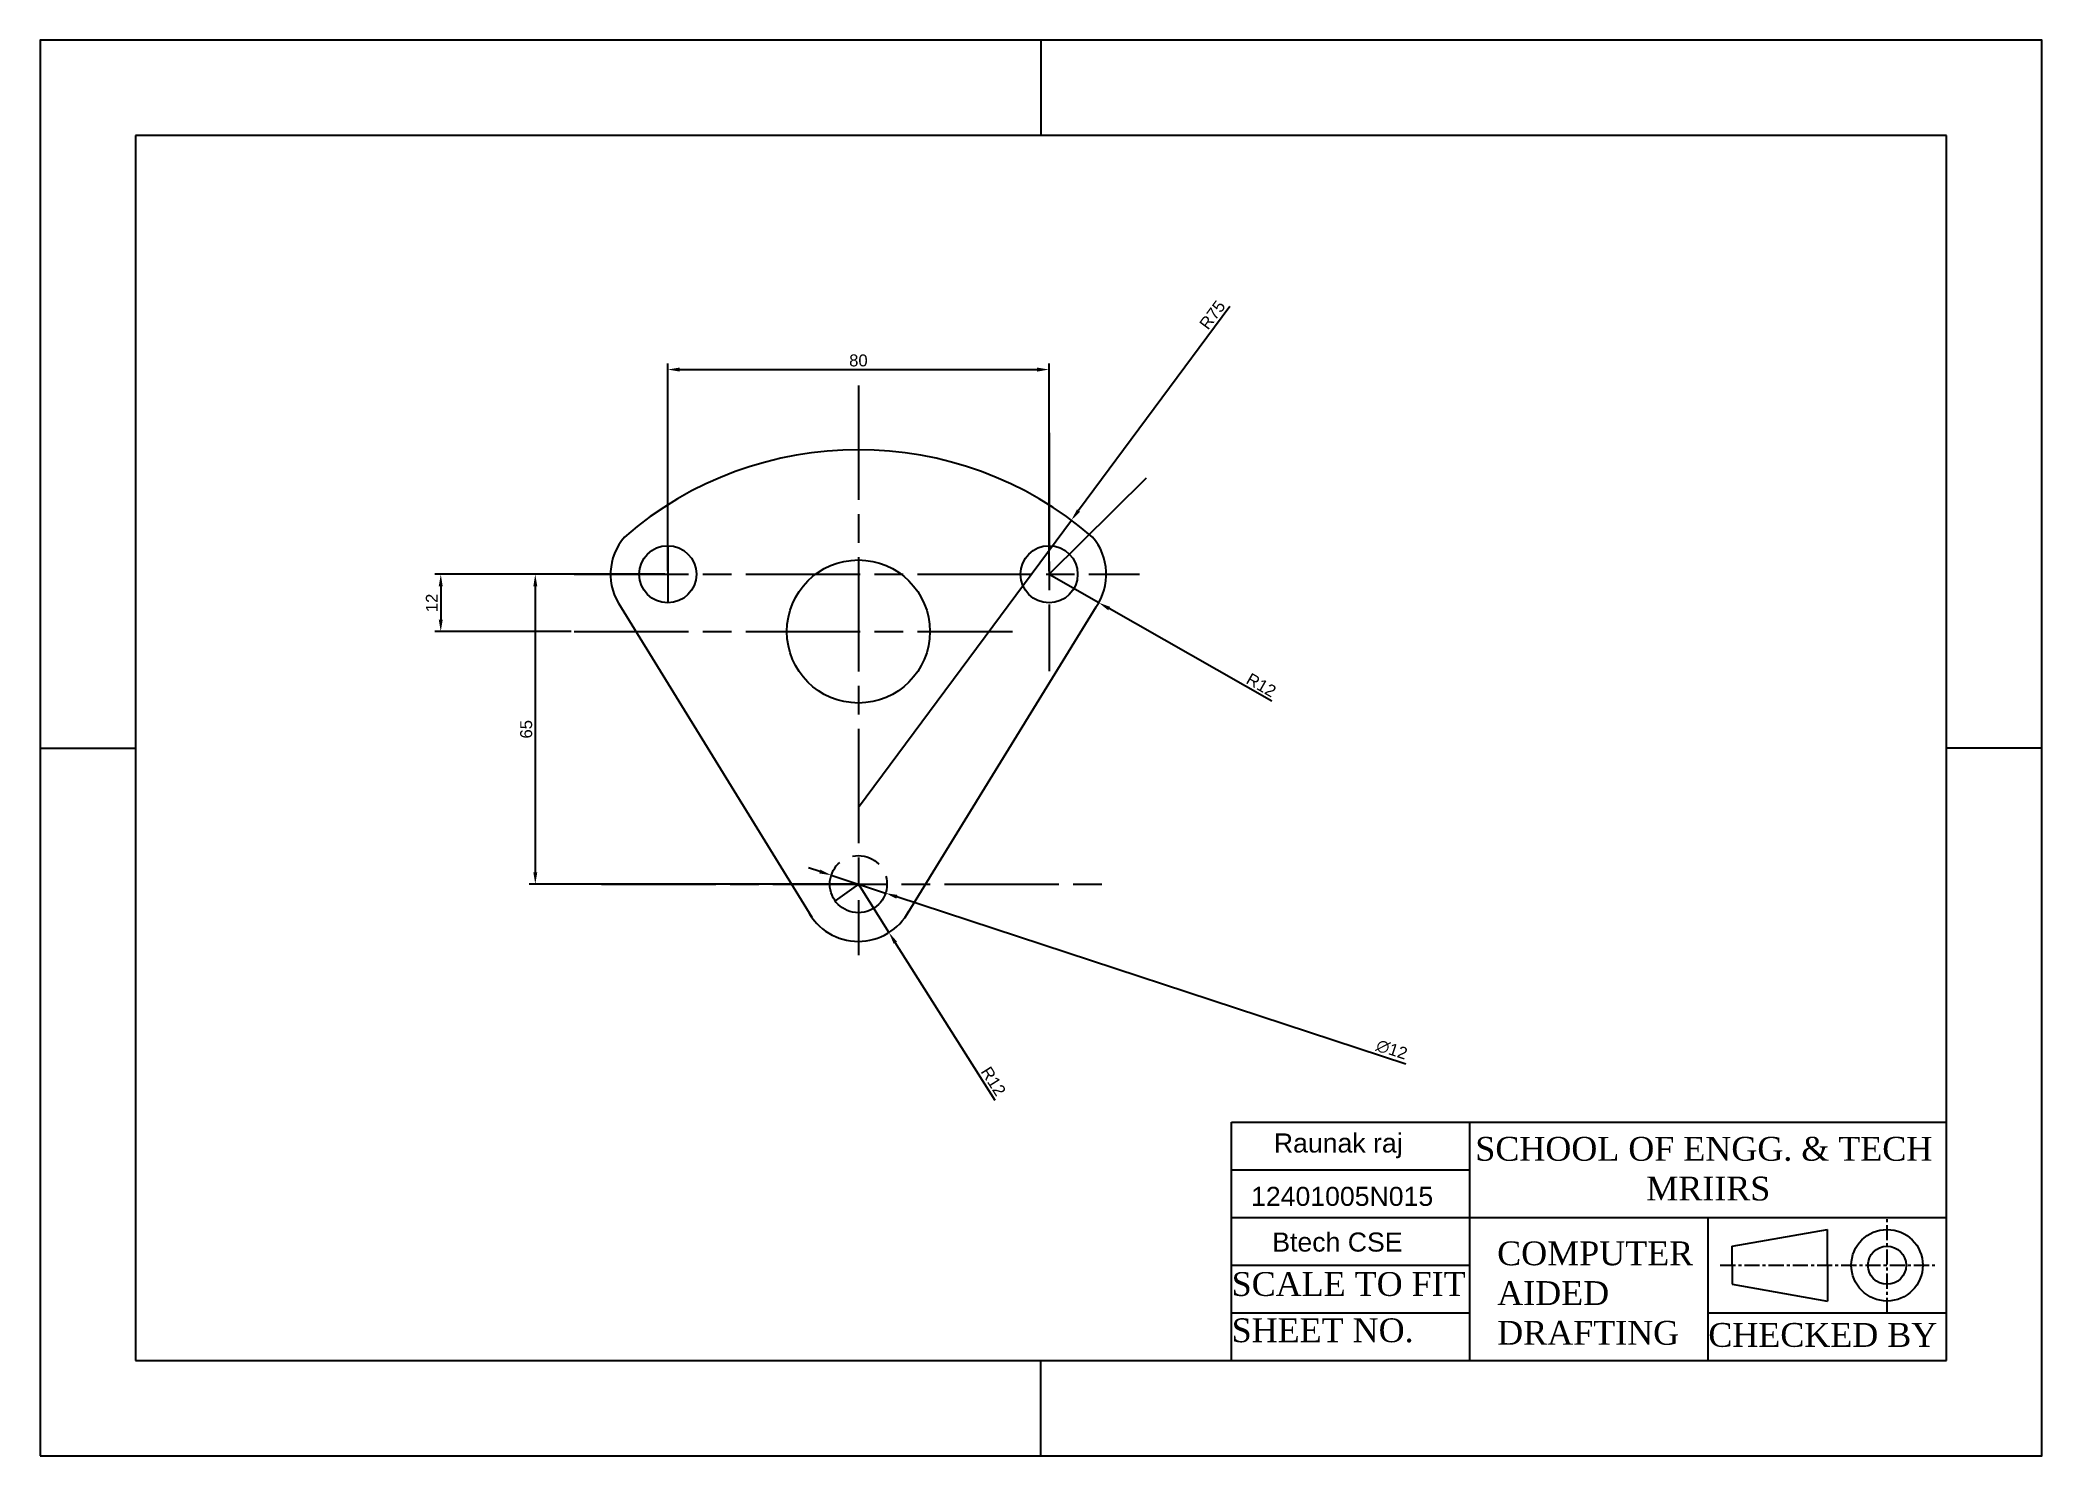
# Model space of a CAD drawing. Header units: millimetres. Extents: x 16 to 436, y -31 to 266.
import ezdxf

# ---------------------------------------------------------------- set-up
doc = ezdxf.new("R2010")
doc.units = ezdxf.units.MM
doc.linetypes.add('ACAD_ISO08W100', pattern=[36, 24, -3, 6, -3])
doc.linetypes.add('CENTER', pattern=[50.8, 31.75, -6.35, 6.35, -6.35])
doc.styles.add('ISO Proportional', font='arial.ttf')
doc.styles.get("Standard").update_dxf_attribs({"font": 'arial.ttf'})
doc.dimstyles.new('ISO-25', dxfattribs={"dimtxt": 2.5, "dimasz": 2.5, "dimexe": 1.25, "dimexo": 0.625, "dimtad": 1, "dimtxsty": 'Standard', "dimcen": 2.5, "dimadec": 0, "dimazin": 0, "dimtfac": 1, "dimtmove": 0, "dimatfit": 3, "dimfxl": 1, "dimarcsym": 0})

# ---------------------------------------------------------------- blocks, each defined once
blk = doc.blocks.new('*D2')
at = {"color": 0, "linetype": 'Continuous', "lineweight": -2, "transparency": 16777216}
for p, q in [((147.2, 154.81), (147.2, 198.38)), ((227.2, 154.81), (227.2, 198.38)), ((149.7, 197.13), (224.7, 197.13))]:
    blk.add_line(p, q, dxfattribs=at)
at = {"color": 0, "linetype": 'Continuous', "transparency": 16777216}
for points in [[(149.7, 197.55), (149.7, 196.71), (147.2, 197.13)], [(224.7, 197.55), (224.7, 196.71), (227.2, 197.13)]]:
    blk.add_solid(points, dxfattribs=at)
at = {"layer": 'Defpoints', "color": 0, "linetype": 'Continuous', "transparency": 16777216}
for p in [(227.2, 197.13), (147.2, 154.18), (227.2, 154.18)]:
    blk.add_point(p, dxfattribs=at)
at = {"color": 0, "linetype": 'Continuous', "transparency": 16777216, "insert": (187.2, 199.03), "char_height": 2.5, "attachment_point": 5}
blk.add_mtext('80', dxfattribs=at)
blk = doc.blocks.new('*D3')
at = {"color": 0, "linetype": 'Continuous', "lineweight": -2, "transparency": 16777216}
for p, q in [((146.57, 154.18), (118.16, 154.18)), ((119.41, 151.68), (119.41, 91.68)), ((186.57, 89.18), (118.16, 89.18))]:
    blk.add_line(p, q, dxfattribs=at)
at = {"color": 0, "linetype": 'Continuous', "transparency": 16777216}
for points in [[(119, 151.68), (119.83, 151.68), (119.41, 154.18)], [(119, 91.68), (119.83, 91.68), (119.41, 89.18)]]:
    blk.add_solid(points, dxfattribs=at)
at = {"layer": 'Defpoints', "color": 0, "linetype": 'Continuous', "transparency": 16777216}
for p in [(147.2, 154.18), (119.41, 89.18), (187.2, 89.18)]:
    blk.add_point(p, dxfattribs=at)
at = {"color": 0, "linetype": 'Continuous', "transparency": 16777216, "insert": (117.51, 121.68), "char_height": 2.5, "attachment_point": 5, "rotation": 90}
blk.add_mtext('65', dxfattribs=at)
blk = doc.blocks.new('*D4')
at = {"color": 0, "linetype": 'Continuous', "lineweight": -2, "transparency": 16777216}
for p, q in [((126.95, 154.18), (98.33, 154.18)), ((99.58, 151.68), (99.58, 144.68)), ((126.95, 142.18), (98.33, 142.18))]:
    blk.add_line(p, q, dxfattribs=at)
at = {"color": 0, "linetype": 'Continuous', "transparency": 16777216}
for points in [[(99.16, 151.68), (99.99, 151.68), (99.58, 154.18)], [(99.16, 144.68), (99.99, 144.68), (99.58, 142.18)]]:
    blk.add_solid(points, dxfattribs=at)
at = {"layer": 'Defpoints', "color": 0, "linetype": 'Continuous', "transparency": 16777216}
for p in [(127.57, 154.18), (99.58, 142.18), (127.57, 142.18)]:
    blk.add_point(p, dxfattribs=at)
at = {"color": 0, "linetype": 'Continuous', "transparency": 16777216, "insert": (97.7, 148.18), "char_height": 2.5, "attachment_point": 5, "rotation": 90}
blk.add_mtext('12', dxfattribs=at)
blk = doc.blocks.new('*D5')
at = {"color": 0, "linetype": 'Continuous', "lineweight": -2, "transparency": 16777216}
for p, q in [((265.15, 210.37), (233.38, 167.55)), ((187.2, 105.31), (231.89, 165.54))]:
    blk.add_line(p, q, dxfattribs=at)
at = {"color": 0, "linetype": 'Continuous', "transparency": 16777216}
blk.add_solid([(233.05, 167.8), (233.72, 167.3), (231.89, 165.54)], dxfattribs=at)
at = {"layer": 'Defpoints', "color": 0, "linetype": 'Continuous', "transparency": 16777216}
for p in [(231.89, 165.54), (187.2, 105.31)]:
    blk.add_point(p, dxfattribs=at)
at = {"color": 0, "linetype": 'Continuous', "transparency": 16777216, "insert": (261.47, 208.59), "char_height": 2.5, "attachment_point": 5, "rotation": 53.4236}
blk.add_mtext('R75', dxfattribs=at)
blk = doc.blocks.new('*D6')
at = {"color": 0, "linetype": 'Continuous', "lineweight": -2, "transparency": 16777216}
for p, q in [((227.2, 154.18), (237.62, 148.24)), ((273.92, 127.54), (239.79, 147))]:
    blk.add_line(p, q, dxfattribs=at)
at = {"color": 0, "linetype": 'Continuous', "transparency": 16777216}
blk.add_solid([(240, 147.36), (239.59, 146.64), (237.62, 148.24)], dxfattribs=at)
at = {"layer": 'Defpoints', "color": 0, "linetype": 'Continuous', "transparency": 16777216}
for p in [(227.2, 154.18), (237.62, 148.24)]:
    blk.add_point(p, dxfattribs=at)
at = {"color": 0, "linetype": 'Continuous', "transparency": 16777216, "insert": (271.72, 130.95), "char_height": 2.5, "attachment_point": 5, "rotation": 330.2982}
blk.add_mtext('R12', dxfattribs=at)
blk = doc.blocks.new('*D7')
at = {"color": 0, "linetype": 'Continuous', "lineweight": -2, "transparency": 16777216}
for p, q in [((187.2, 89.18), (193.61, 79.04)), ((215.86, 43.81), (194.94, 76.92))]:
    blk.add_line(p, q, dxfattribs=at)
at = {"color": 0, "linetype": 'Continuous', "transparency": 16777216}
blk.add_solid([(195.29, 77.15), (194.59, 76.7), (193.61, 79.04)], dxfattribs=at)
at = {"layer": 'Defpoints', "color": 0, "linetype": 'Continuous', "transparency": 16777216}
for p in [(187.2, 89.18), (193.61, 79.04)]:
    blk.add_point(p, dxfattribs=at)
at = {"color": 0, "linetype": 'Continuous', "transparency": 16777216, "insert": (215.53, 47.85), "char_height": 2.5, "attachment_point": 5, "rotation": 302.2756}
blk.add_mtext('R12', dxfattribs=at)
blk = doc.blocks.new('*D8')
at = {"color": 0, "linetype": 'Continuous', "lineweight": -2, "transparency": 16777216}
for p, q in [((179.12, 91.84), (176.75, 92.62)), ((181.5, 91.06), (192.9, 87.31)), ((302.07, 51.44), (195.27, 86.53))]:
    blk.add_line(p, q, dxfattribs=at)
at = {"color": 0, "linetype": 'Continuous', "transparency": 16777216}
for points in [[(179.25, 92.23), (178.99, 91.44), (181.5, 91.06)], [(195.4, 86.93), (195.14, 86.14), (192.9, 87.31)]]:
    blk.add_solid(points, dxfattribs=at)
at = {"layer": 'Defpoints', "color": 0, "linetype": 'Continuous', "transparency": 16777216}
for p in [(181.5, 91.06), (192.9, 87.31)]:
    blk.add_point(p, dxfattribs=at)
at = {"color": 0, "linetype": 'Continuous', "transparency": 16777216, "insert": (299.11, 54.49), "char_height": 2.5, "attachment_point": 5, "rotation": 341.8111}
blk.add_mtext('∅12', dxfattribs=at)

msp = doc.modelspace()

# ---------------------------------------------------------------- linework, layer by layer
for p, q in [((225.508, 266.249), (225.508, 246.249)), ((415.508, 246.249), (35.508, 246.249)), ((35.508, 246.249), (35.508, -10.751)), ((415.508, -10.751), (415.508, 246.249)), ((15.508, 117.749), (35.508, 117.749)), ((435.508, 117.749), (415.508, 117.749)), ((265.508, -10.751), (265.508, 39.249)), ((265.508, 39.249), (315.508, 39.249)), ((315.508, -10.751), (315.508, 39.249)), ((315.508, 39.249), (415.508, 39.249)), ((265.508, 29.249), (315.508, 29.249)), ((265.508, 19.249), (315.508, 19.249)), ((315.508, 19.249), (365.508, 19.249)), ((365.508, -10.751), (365.508, 19.249)), ((365.508, 19.249), (415.508, 19.249)), ((370.508, 13.249), (390.508, 16.749)), ((370.508, 9.249), (370.508, 13.249)), ((390.508, 9.249), (390.508, 16.749)), ((265.508, 9.249), (315.508, 9.249)), ((370.508, 9.249), (370.508, 5.249)), ((390.508, 9.249), (390.508, 1.749)), ((370.508, 5.249), (390.508, 1.749)), ((265.508, -0.751), (315.508, -0.751)), ((365.508, -0.751), (415.508, -0.751)), ((35.508, -10.751), (415.508, -10.751)), ((225.508, -30.751), (225.508, -10.751))]:
    msp.add_line(p, q)
at = {"linetype": 'ACAD_ISO08W100'}
for p, q in [((187.199, 193.802), (187.199, 74.292)), ((227.199, 183.846), (227.199, 133.846)), ((147.199, 160.184), (147.199, 148.184)), ((127.571, 154.184), (246.182, 154.184)), ((127.571, 142.184), (219.504, 142.184)), ((133.276, 89.184), (240.022, 89.184))]:
    msp.add_line(p, q, dxfattribs=at)
at = {"linetype": 'Continuous'}
for p, q in [((227.199, 154.184), (247.674, 174.44)), ((137.402, 147.254), (177.41, 82.242)), ((237.028, 147.3), (197.016, 82.283)), ((187.199, 89.184), (182.305, 85.713))]:
    msp.add_line(p, q, dxfattribs=at)
at = {"linetype": 'CENTER', "ltscale": 0.1}
for p, q in [((403.008, -0.751), (403.008, 19.249)), ((368.008, 9.249), (413.008, 9.249))]:
    msp.add_line(p, q, dxfattribs=at)
msp.add_lwpolyline([(15.508, -30.751), (435.508, -30.751), (435.508, 266.249), (15.508, 266.249)], close=True)
at = {"linetype": 'Continuous'}
for centre, radius in [((147.199, 154.184), 6), ((227.199, 154.184), 6), ((187.199, 142.184), 15)]:
    msp.add_circle(centre, radius, dxfattribs=at)
at = {"linetype": 'ACAD_ISO08W100'}
msp.add_circle((187.199, 89.184), 6, dxfattribs=at)
for radius in [7.5, 4]:
    msp.add_circle((403.008, 9.249), radius)
at = {"linetype": 'Continuous'}
for centre, radius, start, end in [((187.199, 105.313), 75, 49.10715, 130.89285), ((147.199, 154.184), 12, 139.30644, 215.27572), ((227.199, 154.184), 12, 324.99326, 40.69356), ((187.199, 89.184), 12, 207.87207, 331.88734)]:
    msp.add_arc(centre, radius, start, end, dxfattribs=at)

# ---------------------------------------------------------------- texts
at = {"style": 'ISO Proportional'}
for s, p in [('Raunak raj', (274.359, 32.9)), ('12401005N015', (269.577, 21.701)), ('Btech CSE', (274.031, 12.115))]:
    msp.add_text(s, height=4, dxfattribs=at).set_placement(p)
at = {"char_height": 5}
for s, insert, width, attachment_point in [('{\\fTimes New Roman|b0|i0|c0|p18;SCHOOL OF ENGG. & TECH  MRIIRS}', (365.508, 29.472), 100, 5), ('{\\fTimes New Roman|b0|i0|c0|p18;COMPUTER AIDED DRAFTING}', (321.214, 14.249), 50, 1), ('{\\fTimes New Roman|b0|i0|c0|p18;SCALE TO FIT}', (265.508, 7.814), 50, 1), ('{\\fTimes New Roman|b0|i0|c0|p18;SHEET NO.}', (265.508, -1.885), 50, 1), ('{\\fTimes New Roman|b0|i0|c0|p18;CHECKED BY}', (365.508, -2.863), 50, 1)]:
    msp.add_mtext(s, dxfattribs=dict(at, insert=insert, width=width, attachment_point=attachment_point))

# ---------------------------------------------------------------- dimensions: what is measured, and where the dimension line sits
at = {"linetype": 'Continuous'}
for center, mpoint, picture, middle in [((187.199, 105.313), (231.891, 165.543), '*D5', (262.997, 207.464)), ((227.199, 154.184), (237.622, 148.238), '*D6', (270.789, 129.319)), ((187.199, 89.184), (193.607, 79.038), '*D7', (213.937, 46.849))]:
    dim = msp.add_radius_dim(center=center, mpoint=mpoint, dimstyle='ISO-25', dxfattribs=at)
    dim.commit()
    dim.dimension.update_dxf_attribs({"geometry": picture, "text_midpoint": middle, "dimtype": 164})
dim = msp.add_linear_dim(base=(227.199, 197.129), p1=(147.199, 154.184), p2=(227.199, 154.184), dimstyle='ISO-25', dxfattribs=at)
dim.commit()
dim.dimension.update_dxf_attribs({"geometry": '*D2', "text_midpoint": (187.199, 199.03)})
for base, p1, p2, picture, middle in [((99.578, 142.184), (127.571, 154.184), (127.571, 142.184), '*D4', (97.698, 148.184)), ((119.413, 89.184), (147.199, 154.184), (187.199, 89.184), '*D3', (117.512, 121.684))]:
    dim = msp.add_linear_dim(base=base, p1=p1, p2=p2, angle=90, dimstyle='ISO-25', dxfattribs=at)
    dim.commit()
    dim.dimension.update_dxf_attribs({"geometry": picture, "text_midpoint": middle})
dim = msp.add_diameter_dim_2p(p1=(181.498, 91.057), p2=(192.899, 87.311), dimstyle='ISO-25', dxfattribs=at)
dim.commit()
dim.dimension.update_dxf_attribs({"geometry": '*D8', "text_midpoint": (298.494, 52.616), "dimtype": 163})

doc.saveas('drawing.dxf')
